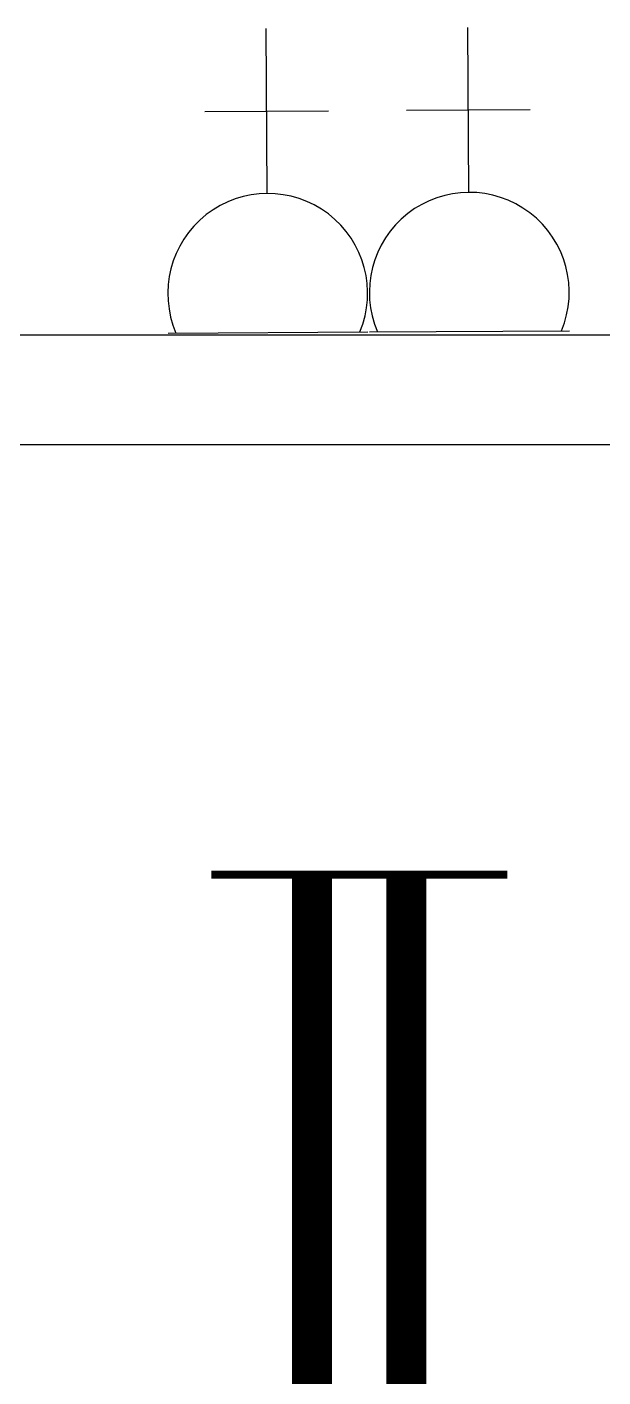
# Model space of a CAD drawing. Header units: inches. Extents: x -106706990 to 300603, y -86718466 to 1728185.
# Drawn here: x 58862 to 59648, y 24707 to 26550 of the extents above; entities that cross this region are included whole.
import ezdxf

# ---------------------------------------------------------------- set-up
doc = ezdxf.new("R2010")
doc.units = ezdxf.units.IN
doc.header["$MEASUREMENT"] = 0
doc.linetypes.add('HIDDEN', pattern=[0.375, 0.25, -0.125])
for name, color, linetype in [('A-WALL', 1, 'Continuous'), ('ELECT', 6, 'Continuous'), ('LAMP', 5, 'Continuous')]:
    doc.layers.add(name, color=color, linetype=linetype)

# ---------------------------------------------------------------- blocks, each defined once
blk = doc.blocks.new('YBC 236')
at = {"layer": 'LAMP'}
for points, const_width in [([(-134681.8, 193808.3), (-134681.8, 193533.1)], 10.9), ([(-133371.4, 193808.3), (-133371.4, 193533.1)], 10.9), ([(-134681.8, 193670.7), (-133371.4, 193670.7)], 54.6), ([(-134681.8, 193679.4), (-134681.8, 193404.2)], 10.9), ([(-133371.4, 193679.4), (-133371.4, 193404.2)], 10.9), ([(-134681.8, 193541.8), (-133371.4, 193541.8)], 54.6)]:
    blk.add_lwpolyline(points, dxfattribs=dict(at, const_width=const_width))
blk = doc.blocks.new('*U214')
at = {"layer": 'LAMP', "rotation": 90}
blk.add_blockref('YBC 236', (193606.2, 134026.6, -5.5), dxfattribs=at)
blk = doc.blocks.new('*U215')
at = {"layer": 'LAMP', "color": 0, "linetype": 'ByBlock', "lineweight": -2, "transparency": 16777216}
blk.add_blockref('*U214', (6000, 2000), dxfattribs=at)
blk = doc.blocks.new('SOCKET')
at = {"layer": 'ELECT', "color": 6}
for p, q in [((15248.7, 25891.4), (15248.7, 26116.4)), ((15164.3, 26003.9), (15333.1, 26003.9)), ((15112.3, 25701.6), (15385.1, 25701.6))]:
    blk.add_line(p, q, dxfattribs=at)
blk.add_arc((15248.7, 25755), 136.4, 336.9763, 203.0237, dxfattribs=at)

msp = doc.modelspace()

# ---------------------------------------------------------------- linework, layer by layer
at = {"layer": 'A-WALL', "color": 8}
for p, q in [((51988.8, 26129.4), (60688.8, 26129.4)), ((60688.8, 25979.4), (51988.8, 25979.4))]:
    msp.add_line(p, q, dxfattribs=at)

# ---------------------------------------------------------------- block references
at = {"layer": 'ELECT', "color": 7, "linetype": 'HIDDEN', "rotation": 0.3223035851749931}
for p in [(44087.1, 345.6), (44362.2, 347.1)]:
    msp.add_blockref('SOCKET', p, dxfattribs=at)
at = {"layer": 'LAMP', "color": 0}
msp.add_blockref('*U215', (53315.6, 22737.4, 5.5), dxfattribs=at)

doc.saveas('drawing.dxf')
